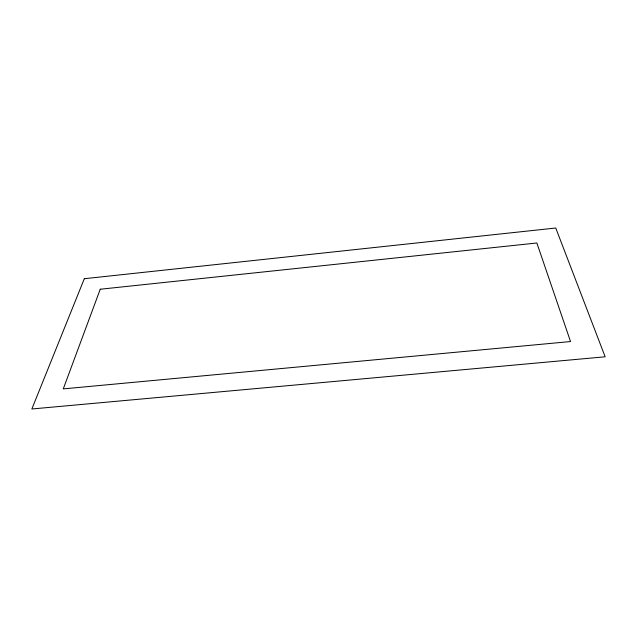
<?xml version="1.0" encoding="UTF-8"?>
<svg xmlns="http://www.w3.org/2000/svg" width="637" height="637" viewBox="0 0 637 637"><rect width="100%" height="100%" fill="white"/><g stroke="black" fill="none" stroke-linecap="round" stroke-linejoin="round"><path stroke-width="0.96" d="M100.24 289.238L63.27 388.888L570.537 341.551L536.864 242.992L100.24 289.238M84.315 278.711L31.85 408.986L605.15 356.792L555.759 228.014L84.315 278.711"/></g></svg>
